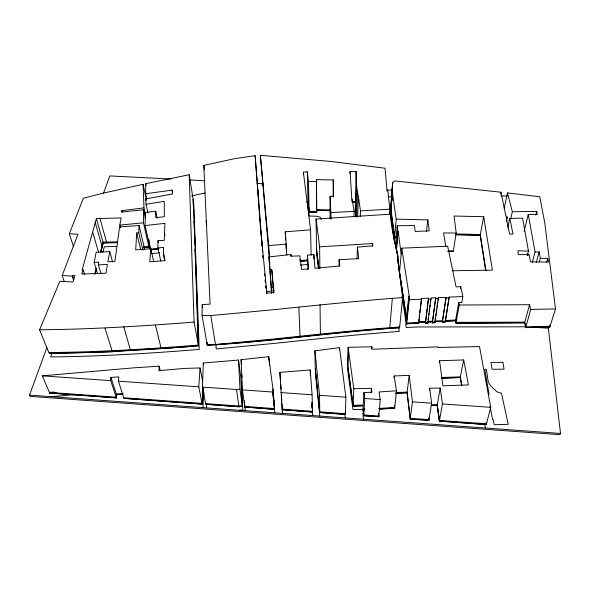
<?xml version="1.0" encoding="UTF-8"?>
<svg xmlns="http://www.w3.org/2000/svg" width="590" height="590" viewBox="0 0 590 590"><rect width="100%" height="100%" fill="white"/><g stroke="black" fill="none" stroke-linecap="round" stroke-linejoin="round"><path stroke-width="0.89" d="M330.053 218.993L330.105 196.264L333.527 196.345L333.262 179.913L316.513 179.685L316.675 211.648L309.145 211.412L307.987 201.728L307.265 171.69L303.378 172.228L303.43 174.043M164.934 261.009L163.452 253.405L163.474 247.365L157.943 248.021L160.76 261.075M331.108 218.919L330.105 196.264M143.51 246.922L148.805 246.391L143.451 222.784L143.518 209.797L121.584 212.024L121.835 210.615L143.99 207.901L145.354 214.037M207.238 345.054C271.518 341.367 335.341 331.728 399.622 327.524L399.6 327.789C335.341 331.993 271.54 341.625 207.282 345.312L207.252 342.34M207.282 345.312L207.297 342.598M333.158 197.207L333.262 179.913M157.943 248.021L157.995 240.661L164.308 240.329L164.905 223.352L145.081 225.55L150.406 249.15L158.275 248.257M146.792 199.014L145.649 193.749L145.737 183.689L189.191 174.728L193.026 198.491L193.704 211.028M318.947 268.546L316.506 248.936L316.063 219.045L390.315 214.177C391.45 228.699 394.85 242.667 398.102 256.739L397.343 256.805L402.638 297.655L399.681 326.985C357.356 329.957 315.2 334.714 273.015 339.058L215.498 344.531L207.142 344.523L202.09 315.584L202.208 304.588L210.084 304.138L203.793 165.384L235.27 158.533L255.131 155.694L258.427 196.824M339.021 266.016L339.117 259.733L358.727 258.612L357.437 247.173L372.998 245.816L372.556 243.545L319.625 246.834L316.063 219.045M506.545 221.139L507.326 217.577L506.943 216.25L505.91 216.25L500.962 192.2L394.762 180.938L392.711 182.288L391.059 206.227L391.177 201.087M339.538 349.885L339.545 347.65L314.89 350.836L315.215 367.777L319.758 412.58L345.408 414.423L319.751 412.425L318.394 398.368M150.406 249.15L150.435 247.402M150.605 249.091L150.59 247.129M151.512 249.334L151.431 253.693L159.632 252.763M145.081 225.55L145.413 212.407L155.694 211.242L157.161 218.248M350.01 173.364L350.062 171.543L356.08 171.624L356.589 186.034L355.578 216.095M339.567 348.1L345.888 397.166L345.43 413.656L319.743 411.813L319.522 395.315L314.89 350.836M352.001 201.81L350.062 171.543M347.599 364.937L348.004 364.915L347.599 364.937L353.108 406.082L362.452 405.876M362.489 405.101L353.137 405.315L347.613 364.303L348.107 347.318L371.833 346.809L372.025 349.236L438.068 346.898L438.075 347.466L479.508 346.573L490.718 407.343L486.47 423.782L439.498 420.412L437.301 404.688L440.177 388.058L429.645 388.213L429.373 389.961M348.528 347.296L348.019 364.281L347.613 364.303M203.034 388.25L202.075 403.368L123.723 397.741L118.428 381.184L118.848 376.929L110.883 377.379L116.355 393.965L116.23 397.203L49.457 392.409L42.288 375.837L133.495 367.865L159.116 366.169L158.983 370.66L184.604 368.389L200.054 367.968L202.584 381.17M206.478 407.882L206.589 404.246M353.985 216.803L354.155 211.353L352.082 199.088M355.291 210.379L356.08 171.624M203.292 362.99L202.451 387.092L205.652 403.619L238.854 406.009L242.232 405.677L239.982 389.149L238.53 360.048L203.292 362.99L203.616 364.76M355.564 216.648L355.32 209.553M356.522 216.95L357.407 191.455L356.589 186.034M357.673 216.936L358.396 196.92L357.407 191.455M54.251 392.623L49.722 393.021L116.488 397.97L116.555 394.585L122.587 394.238M116.488 397.97L116.555 394.585M357.002 258.892L357.437 247.173M360.269 216.309L360.483 210.859L358.396 196.92M353.108 406.082L362.459 405.721M353.137 405.315L353.794 388.729L348.107 347.318M116.23 397.203L110.743 380.646L110.883 377.379M142.883 250.197L138.768 232.74L139.107 225.535L119.578 226.921L114.939 261.444L107.852 261.731L109.77 251.635L96.185 252.225L94.142 262.439L97.542 273.694M364.716 409.644L362.975 409.873L364.701 409.799M429.645 388.213L431.651 403.191L428.959 419.652L410.257 418.31L412.447 401.842L409.195 375.343L394.186 375.97L396.495 390.801L379.053 391.967L380.203 399.577L378.854 416.061L363.787 414.976L363.02 409.106L363.942 392.557L371.936 392.195L371.442 388.316L353.794 388.729M372.401 246.259L372.556 243.545M363.742 415.736L378.802 416.673L363.742 415.736L362.983 409.726M363.787 414.976L364.738 398.493L363.942 392.557M138.768 232.74L136.733 232.947L135.7 249.902L150.789 248.707L153.732 261.761M202.923 407.624L203.867 392.549M202.23 404.128L123.922 398.353L202.23 404.128L203.211 387.977M371.715 348.602L371.833 346.809M202.075 403.368L198.786 386.834L200.054 367.968M371.147 392.682L371.442 388.316M389.363 214.642L389.776 209.185L387.947 191.131L387.092 191.175L385.034 168.224L330.68 161.446L260.374 155.31L269.306 258.457M392.711 182.288L391.163 201.286L392.025 200.025M392.638 185.614L390.853 210.46L394.636 237.711L396.458 237.755M392.667 182.48L390.919 209.634L394.71 236.885L396.532 236.929M391.148 208.469L391.067 206.058M391.2 207.805L392.557 189.995M150.789 248.707L149.786 261.761L164.529 260.714L164.175 257.402M394.636 237.711L396.473 237.593M394.71 236.885L396.185 219.133L392.276 191.824M395.61 244.319L396.362 250.204L397.97 231.664L397.195 225.756L414.438 225.55L415.227 231.45L429.232 230.845L427.824 219.908L396.185 219.133M397.195 225.756L395.684 243.493L396.428 249.378L397.97 231.664M389.791 327.634L392.343 298.326L402.638 297.655M397.697 261.245L398.102 256.739M406.613 320.466L399.489 272.447L406.635 320.252L406.126 320.481L406.635 320.252M462.848 296.527L449.13 297.109L445.398 321.226L442.441 321.285L446.084 297.426L438.436 297.581L435.096 321.978L432.441 322.044L435.722 297.825L431.047 297.972L427.971 322.442L425.508 322.531L428.524 298.142L421.592 298.429L418.752 322.494L406.709 322.981L406.215 319.669L406.702 319.655L399.548 271.843L401.761 248.154L447.67 246.222L456.085 286.895L460.79 286.644L462.848 296.527L461.704 302.818M394.009 377.733L394.186 375.97M100.978 273.531L98.405 264.881L98.7 262.13L94.142 262.439M379.473 409.172L394.658 408.155L394.415 406.281M378.64 408.472L394.74 407.388L396.495 390.801M406.215 319.669L408.759 296.328L409.261 296.313L401.761 248.154M406.702 319.655L409.261 296.313M418.679 323.084L406.621 323.792L418.679 323.084L418.561 322.354L425.265 322.074L425.397 323.342L427.861 323.246L427.713 321.911L432.234 321.764L432.323 322.848L435.007 322.575L432.323 322.848M406.709 322.981L409.276 299.668L408.759 296.328M426.408 231.457L427.824 219.908M396.097 393.176L407.063 392.719L395.167 393.368M410.257 418.31L407.137 392.092L409.195 375.343M316.675 211.648L316.513 179.685M308.01 202.554L309.167 212.238L316.69 212.474L316.926 210.269L330.385 210.475M418.649 323.298L418.561 322.354M418.752 322.494L418.981 319.072M419.202 317.273L419.549 314.581M419.77 312.788L421.592 298.429M410.153 419.077L428.864 420.264L410.153 419.077L407.063 392.719M425.265 322.074L418.531 322.568M425.508 322.531L428.524 298.142M425.397 323.342L427.89 323.032M427.861 323.246L427.713 321.911M428.045 319.522L428.296 317.73M428.672 315.031L428.923 313.238M429.173 311.439L429.55 308.747M429.793 306.955L430.044 305.155M430.42 302.464L430.671 300.671M432.234 321.764L427.684 322.125M432.441 322.044L435.722 297.825M434.86 321.528L442.257 321.38L434.86 321.528L434.978 322.789M435.081 320.031L435.486 317.339M435.752 315.539L436.025 313.747M436.29 311.948L436.696 309.256M436.961 307.456L437.227 305.664M437.5 303.865L437.765 302.073M438.038 300.273L438.436 297.581M452.316 270.751L492.407 270.146L483.675 216.707L454.086 216.036L456.203 233.072L453.378 250.816L448.083 250.75M442.441 321.285L446.084 297.426M445.295 321.816L442.308 322.096L445.295 321.816L445.207 321.071L456.712 320.577M445.266 322.029L445.207 321.071M445.398 321.226L449.13 297.109M439.248 362.489L439.543 360.704L463.718 359.944L468.401 384.901L442.935 385.816L439.543 360.704M437.19 405.308L439.388 421.024L486.271 424.549L439.358 421.172L437.19 405.308L431.216 405.396M460.473 288.444L460.79 286.644M455.473 320.842L455.959 323.18L524.599 322.789L455.959 323.18M458.71 302.648L455.613 320.038L456.1 322.369L524.775 322.14L529.569 304.72L459.219 304.993L458.71 302.648L461.756 302.515M456.1 322.369L459.219 304.993M439.498 420.412L442.471 403.951L440.177 388.058M455.768 234.599L480.172 235.181L455.738 234.768M485.946 270.604L480.297 234.518L483.675 216.707M120.456 227.733L119.785 225.115L121.186 217.946L96.369 218.588L82.135 269.947L83.138 269.984L84.517 274.306M441.18 378.101L460.193 377.504L442.058 378.234M461.926 385.705L460.318 376.877L463.718 359.944M500.6 193.992L500.962 192.2M504.229 208.1L507.459 192.908L539.769 196.758L544.776 222.954L555.5 308.924L550.064 326.322L525.867 326.808L524.775 322.14M507.776 227.334L509.76 218.425L522.585 218.138L528.463 251.075L527.335 255.5M510.748 218.868L512.341 211.736L507.459 192.908M102.815 252.321L104.341 246.723L116.739 246.458M100.831 251.959L103.228 242.778L117.469 242.46M100.89 252.173L103.228 242.778M100.44 252.255L103.058 242.173L96.369 218.588M524.126 231.361L528.256 214.406L537.247 214.672L536.73 211.397L512.341 211.736M535.823 214.967L536.73 211.397M532.269 262.58L535.071 251.952L528.256 214.406M94.717 274.107L96.347 268.015M95.197 274.048L96.524 268.612M536.258 262.602L539.12 251.974L535.071 251.952M539.385 261.842L540.351 258.302L539.12 251.974M549.858 326.971L525.646 327.62L549.858 326.971L549.644 325.149M525.867 326.808L530.712 309.425L529.569 304.72M546.76 261.99L547.763 258.45L540.351 258.302M73.669 280.449L72.223 276.135L72.437 275.449L74.849 275.545L72.924 281.991L59.841 281.327L39.545 329.795L48.837 352.555C98.781 352.112 148.606 349.015 198.373 345.039L197.259 317.479M83.138 269.984L81.752 274.033L106.016 273.192L107.424 264.423L98.405 264.881M548.258 327.325L560.5 433.444L560.021 434.69L30.09 396.362L29.5 395.101L46.89 347.643M103.501 193.181L109.821 175.923L171.144 179.036M64.295 281.519L62.186 275.486L77.946 234.245L69.332 233.721L83.36 198.218L103.634 193.033L143.06 184.331L146.305 199.258M52.311 352.702L50.622 356.921C100.241 356.485 149.749 353.403 199.199 349.442L193.763 203.078M391.362 200.106L392.077 199.354M391.303 200.939L392.011 200.187M391.723 203.978L390.875 205.069L390.565 214.251L394.688 243.958M191.603 195.917L205.047 193.004M147.95 213.034L146.032 204.265L145.715 198.896L172.553 193.955L172.081 190.105L145.649 193.749M146.032 204.265L164.219 201.345L164.33 216.707L155.753 217.658L155.694 211.242M306.653 201.92L307.987 201.728M202.09 315.584L210.792 315.584L270.721 309.986C311.232 305.812 351.736 301.601 392.343 298.326M273.878 286.777L271.26 287.352M272.455 290.951L274.276 290.745M150.538 249.747L158.784 248.818M150.59 249.968L158.828 249.032M271.599 293.23L268.952 256.93L290.899 254.489L291.143 256.163L299.882 255.876L301.608 269.497L308.592 268.922L307.456 255.182L313.858 254.548L314.92 268.303L339.855 265.965L339.117 259.733M272.949 389.061L274.468 408.56L244.666 406.422L242.475 389.901L241.059 359.686L268.723 356.685L272.949 389.061L274.534 409.327L244.747 407.034L274.534 409.327M143.65 247.527L148.997 247.21L143.695 247.741M119.785 225.115L143.451 222.784M238.943 406.621L242.335 406.444L238.965 406.768L205.77 404.239L238.965 406.768M239.459 410.264L242.815 409.939L241.332 381.206M202.451 387.092L236.516 389.481L239.982 389.149M266.289 291.519L271.54 291.054M49.457 392.409L53.985 392.003M49.789 393.176L56.124 392.616M51.301 396.679L75.594 394.526M112.373 351.677C141.017 348.845 169.854 348.815 198.483 345.622L198.52 345.829C148.813 349.804 99.039 352.901 49.162 353.344L112.439 351.883M269.829 269.999L271.806 269.829L274.018 292.463L266.887 293.127L260.36 226.413L255.131 155.694M39.545 329.795C91.148 329.308 142.633 326.145 194.066 322.088L198.373 345.039M300.376 260.529L307.611 259.947M300.399 261.082L307.626 260.5M300.406 261.348L307.633 260.765M300.539 265.087L308.629 264.438M285.656 239.953L285.228 231.826L310.576 229.827L303.378 172.228M260.374 155.31L268.686 245.565L286.224 244.186L285.228 231.826M279.896 372.364L310.229 369.952L312.088 394.791L312.494 411.296L282.145 409.113L279.896 372.364L280.538 381.162M379.488 409.025L394.673 408.007M360.483 210.859L389.776 209.185M116.355 393.965L123.251 393.574M116.606 394.732L122.639 394.393M347.894 368.662L347.488 368.684L352.968 409.585L362.26 409.379M331.138 212.57L354.155 211.353M363.02 409.106L364.745 409.032M445.303 320.473L456.815 319.979M418.635 321.764L425.346 321.484M445.17 321.285L456.675 320.79M396.163 392.557L407.137 392.092M409.276 299.668L421.717 299.167M428.687 299.204L431.238 299.108M427.794 321.321L432.323 321.174M441.283 377.475L460.318 376.877M103.058 242.173L117.307 241.856M103.287 242.992L117.528 242.674M435.855 298.702L438.591 298.636M446.173 297.935L449.226 297.869M555.5 308.924L530.712 309.425M434.948 320.931L442.353 320.783M431.312 404.777L437.301 404.688M431.187 405.551L437.168 405.463M507.326 217.577L506.176 217.592L509.598 234.112L513.012 234.038L509.76 218.425M456.203 233.072L443.569 232.917L445.738 246.126M447.98 251.414L453.268 251.48L447.957 251.576M316.919 209.716L330.385 209.915M330.385 210.748L316.926 210.269M352.444 201.662L355.106 201.714M352.422 202.215L355.084 202.267L352.414 202.488M455.871 233.935L480.297 234.518M528.463 251.075L517.828 250.824L518.426 254.637L529.193 254.651L530.521 261.812L548.567 262.085L547.763 258.45M307.265 171.69L308.459 181.388L316.262 181.617M189.449 179.965L205.003 180.754M257.107 183.402L263.553 183.726M386.893 189.995L392.424 190.275M501.043 195.792L507.489 196.116M261.805 184.995L263.649 185.09M526.295 326.808L418.185 326.978L406.215 327.465L405.728 324.153L406.208 324.146L402.063 296.217M531.811 327.155L548.353 328.188M62.186 275.486L72.223 276.135M42.288 375.837L110.743 380.646M118.428 381.184L198.786 386.834M242.475 389.901L273.059 392.048M280.936 392.601L312.088 394.791M319.522 395.315L345.888 397.166M364.738 398.493L380.203 399.577M412.447 401.842L431.651 403.191M442.471 403.951L490.718 407.343M49.722 393.021L116.437 397.815M312.516 412.056L282.19 409.726L312.516 412.056L312.376 410.087M29.5 395.101L560.5 433.444M388.235 196.618L391.908 197.001M321.513 219.274L319.913 217.105L316.742 216.25L309.249 216.006L307.995 207.068M72.437 275.449L73.883 279.756M69.332 233.721L73.544 246.782M104.998 328.269L112.189 351.094M92.704 232.305L98.574 252.343M123.716 326.661L130.294 349.509M95.189 222.415L101.93 245.986M99.99 218.595L106.569 242.18M109.77 251.635L112.668 262.056M159.116 366.169L160.222 370.572M121.835 210.615L122.27 212.37M155.48 325.164L161.033 348.056M136.733 232.947L140.685 249.526M524.599 322.789L525.646 327.62M139.107 225.535L144.609 249.128M143.518 209.797L145.479 218.558M145.715 198.896L146.099 200.652M145.737 183.689L146.114 185.452M157.995 240.661L158.371 242.409M163.452 253.405L164.912 260.36M164.426 233.013L164.957 235.631M490.025 406.222L492.584 419.608L493.115 419.564L494.206 424.712L508.219 424.335L501.5 393.309L496.891 391.79L490.261 385.476L488.255 381.796L486.374 369.288L484.803 369.288L489.081 394.577M172.081 190.105L172.568 192.738M460.193 377.504L461.601 385.602M485.998 422.971L486.271 424.549M484.692 424.099L485.378 428.016M442.257 321.38L442.308 322.096M527.644 253.803L527.962 255.595M527.32 253.567L527.637 255.359M527.283 253.73L527.593 255.522M202.208 304.588L202.672 307.316M210.792 315.584L215.498 344.531M193.122 199.095L193.365 203.742M480.172 235.181L485.636 270.522M394.481 405.662L394.74 407.388M394.4 406.429L394.658 408.155M206.072 220.955L206.743 225.469M406.149 320.267L406.621 323.792M378.485 413.546L378.854 416.061M378.433 414.158L378.795 416.82M236.516 389.481L238.854 406.009M203.793 165.384L204.442 169.92M398.198 231.656L401.193 254.216M238.53 360.048L240.757 376.87L242.335 406.444M428.731 417.912L428.959 419.652M428.635 418.524L428.834 420.419M362.784 413.369L363.543 419.225M241.804 374.635L242.151 377.276M396.657 249.371L397.122 252.97M397.35 254.769L397.579 256.562M397.815 258.361L399.548 271.843M396.834 251.834L397.048 253.796M397.638 258.125L399.467 272.661M241.059 359.686L241.627 364.111M345.187 412.469L345.408 414.423M344.848 414.246L345.312 417.904M318.843 268.472L316.513 249.762M316.572 253.508L318.334 267.757M399.445 326.049L399.6 327.789M398.788 327.782L399.224 331.455C357.171 334.412 315.281 339.161 273.369 343.483L216.22 348.941L215.94 344.597M272.875 393.287L274.357 405.61M272.823 393.029L274.829 412.816M549.592 325.311L549.806 327.126M264.571 273.782L264.792 275.803M266.356 291.283L266.621 293.85M317.096 386.981L315.23 368.566M315.296 372.15L319.802 416.061M265.183 279.793L265.485 282.691M265.788 285.826L265.987 287.817M265.168 280.339L265.345 282.057M265.773 286.356L265.95 288.082M262.852 256.215L263.007 257.904M269.696 262.034L269.888 264.851M268.723 356.685L269.106 361.124M269.342 363.787L269.497 365.557M259.239 207.732L260.544 224.156M268.952 256.93L269.903 269.49M270.043 271.289L271.127 285.641M262.144 245.993L260.161 219.561M261.031 231.841L261.901 243.117M311.822 402.188L312.243 408.42M311.8 404.651L312.066 408.28M312.331 411.909L312.604 415.544M268.686 245.565L269.564 257.262M258.354 195.998L259.615 212.326M280.788 384.68L281.113 389.083M271.806 269.829L273.517 293.068M261.827 242.291L262.085 245.772M262.277 247.734L262.528 251.864M262.845 255.559L262.978 257.292M257.992 190.282L258.737 200.6M271.201 286.534L271.643 293.127M244.916 405.315L245.226 410.677M244.385 400.78L244.555 404.57M244.607 405.448L244.769 407.189M286.224 244.186L286.792 254.991M285.855 243.559L286.143 248.98M281.437 395.167L281.718 400.92M281.858 403.353L282.455 413.369M290.899 254.489L290.988 256.289M193.431 205.718L193.668 210.807M193.232 202.916L194.162 221.84M189.191 174.728L194.066 322.088M196.028 273.59L196.271 278.753M198.144 336.337L195.047 249.29M298.879 307.427L300.045 336.551M195.873 269.711L196.064 273.804M198.1 336.123L198.52 345.829M143.06 184.331L143.99 207.901M194.494 232.032L194.973 244.105M195.15 249.894L195.43 256.694M195.578 261.731L195.91 269.925M300.015 259.467L300.081 261.267M195.187 250.116L194.029 221.021M197.407 318.283L196.817 296.807M194.125 221.626L194.53 232.254M195.393 256.48L195.615 261.953M196.669 292.529L196.854 297.021M196.234 278.539L196.706 292.743M307.456 255.182L307.84 269.556M310.229 369.952L310.37 375.24M308.459 181.388L309.145 211.412M309.167 212.238L316.69 212.474M310.576 229.827L311.129 255.138M313.858 254.548L313.946 259.047M319.625 246.834L319.861 268.457M320.06 304.706L320.385 333.881M149.831 244.909L149.838 249.216M148.938 240.093L148.997 247.21M148.805 239.488L148.805 246.391M502.842 362.341L490.939 362.422L492.075 369.229L504.096 369.178L502.842 362.341"/></g></svg>
